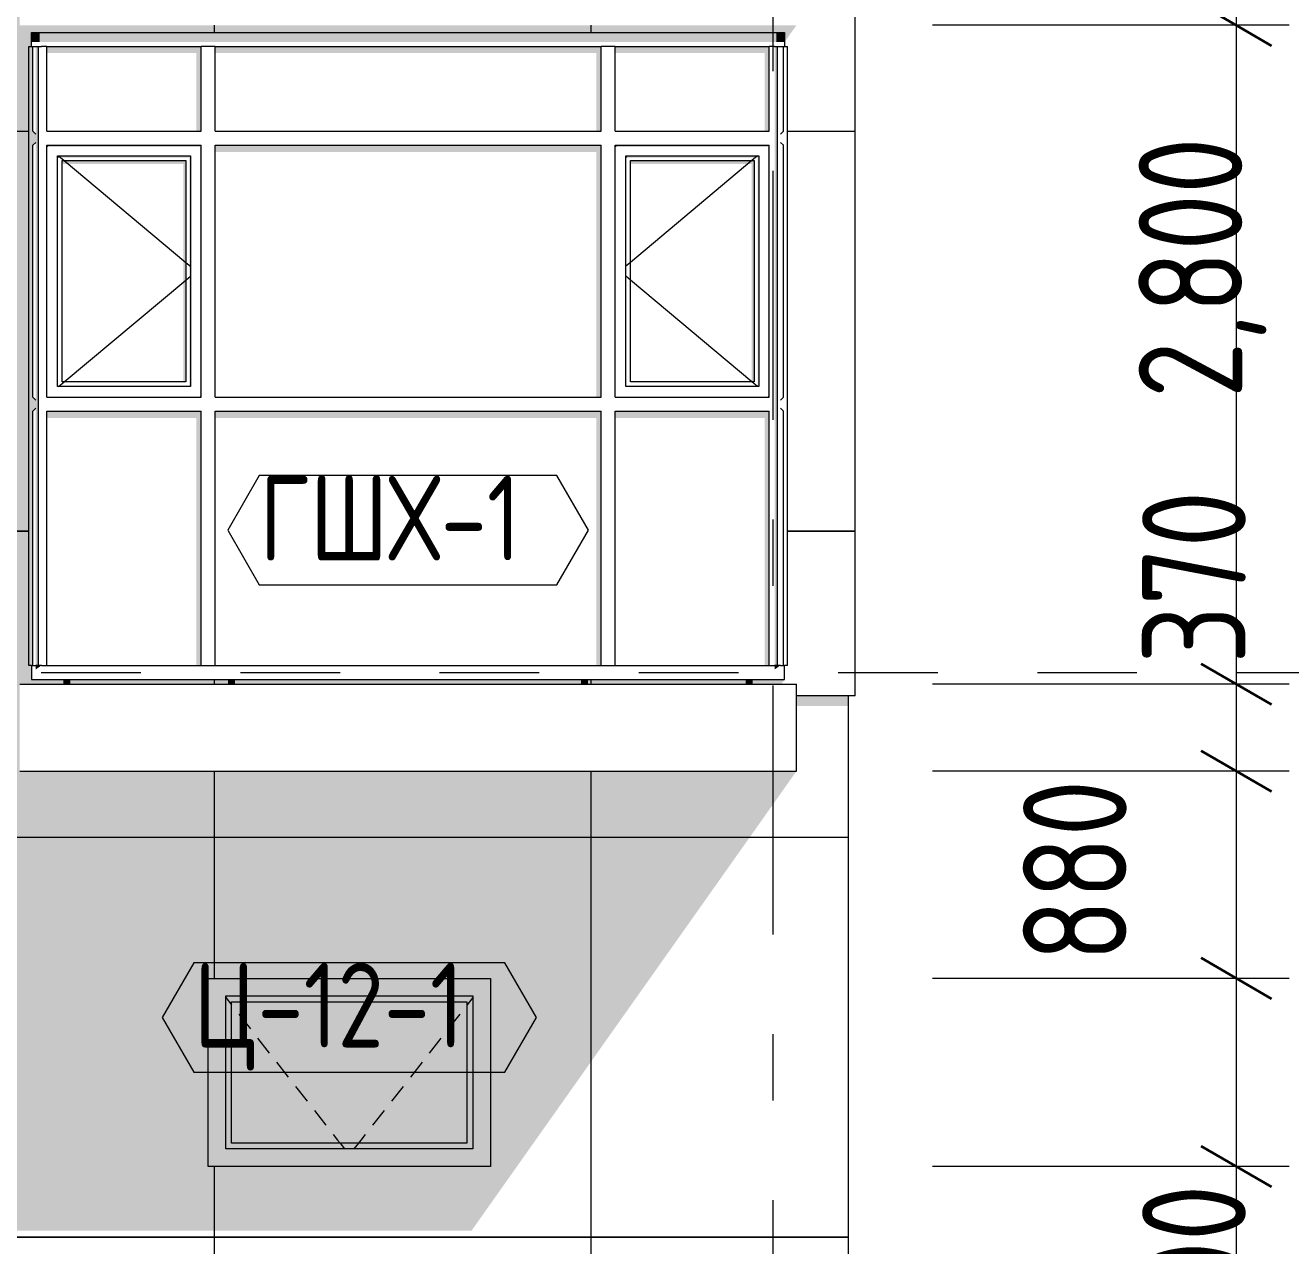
# Model space of a CAD drawing. Header units: millimetres. Extents: x 18162 to 7085488, y 72188 to 247925.
# Drawn here: x 5833332 to 5838709, y 103948 to 109134 of the extents above; entities that cross this region are included whole.
import ezdxf
from ezdxf.enums import TextEntityAlignment as Align

# ---------------------------------------------------------------- set-up
doc = ezdxf.new("R2010")
doc.units = ezdxf.units.MM
doc.header["$MEASUREMENT"] = 0
doc.linetypes.add('Dashed', pattern=[423.333333, 211.666667, -211.666667])
doc.linetypes.add('Double Dashed', pattern=[1093.611073, 529.166651, -211.666656, 141.111112, -211.666656])
for name, color, linetype in [('Archicad Windows', 7, 'Continuous'), ('Finish - Wall', 7, 'Continuous'), ('Interior - Stair & Railing', 7, 'Continuous'), ('Structural - Bearing', 7, 'Continuous'), ('Structural - Grid', 7, 'Continuous')]:
    doc.layers.add(name, color=color, linetype=linetype)
doc.styles.add('GENERATED_STYLE_3', font='', dxfattribs={"width": 0.8})
doc.styles.get('GENERATED_STYLE_3').set_extended_font_data('ISOCPEUR MON')
doc.dimstyles.new('GENERATED_STYLE__17', dxfattribs={"dimtxt": 440.00001, "dimasz": 228, "dimexe": 0.18, "dimexo": 29278.935859, "dimgap": 0, "dimtad": 1, "dimdec": 0, "dimzin": 0, "dimdsep": 46, "dimtxsty": 'GENERATED_STYLE_3', "dimblk": 'ARROWHEAD_2', "dimblk1": 'ARROWHEAD_2', "dimblk2": 'ARROWHEAD_2', "dimcen": 0.09, "dimclrd": 13, "dimclre": 13, "dimclrt": 13, "dimadec": 0, "dimazin": 0, "dimtfac": 1, "dimtdec": 4, "dimtmove": 0, "dimatfit": 3, "dimfxl": 1, "dimtolj": 1, "dimtzin": 0, "dimarcsym": 0})
doc.dimstyles.new('GENERATED_STYLE__18', dxfattribs={"dimtxt": 440.00001, "dimasz": 228, "dimexe": 0.18, "dimexo": 30998.935827, "dimgap": 0, "dimtad": 1, "dimdec": 0, "dimzin": 0, "dimdsep": 46, "dimtxsty": 'GENERATED_STYLE_3', "dimblk": 'ARROWHEAD_2', "dimblk1": 'ARROWHEAD_2', "dimblk2": 'ARROWHEAD_2', "dimcen": 0.09, "dimclrd": 13, "dimclre": 13, "dimclrt": 13, "dimadec": 0, "dimazin": 0, "dimtfac": 1, "dimtdec": 4, "dimtmove": 0, "dimatfit": 3, "dimfxl": 1, "dimtolj": 1, "dimtzin": 0, "dimarcsym": 0})
doc.dimstyles.new('GENERATED_STYLE__19', dxfattribs={"dimtxt": 440.00001, "dimasz": 228, "dimexe": 0.18, "dimexo": 31028.935828, "dimgap": 0, "dimtad": 1, "dimdec": 0, "dimzin": 0, "dimdsep": 46, "dimtxsty": 'GENERATED_STYLE_3', "dimblk": 'ARROWHEAD_2', "dimblk1": 'ARROWHEAD_2', "dimblk2": 'ARROWHEAD_2', "dimcen": 0.09, "dimclrd": 13, "dimclre": 13, "dimclrt": 13, "dimadec": 0, "dimazin": 0, "dimtfac": 1, "dimtdec": 4, "dimtmove": 0, "dimatfit": 3, "dimfxl": 1, "dimtolj": 1, "dimtzin": 0, "dimarcsym": 0})
doc.dimstyles.new('GENERATED_STYLE__26', dxfattribs={"dimtxt": 440.00001, "dimasz": 228, "dimexe": 0.18, "dimexo": 1585.703396, "dimgap": 0, "dimtad": 1, "dimdec": 0, "dimzin": 0, "dimdsep": 46, "dimtxsty": 'GENERATED_STYLE_3', "dimblk": 'ARROWHEAD_2', "dimblk1": 'ARROWHEAD_2', "dimblk2": 'ARROWHEAD_2', "dimcen": 0.09, "dimclrd": 13, "dimclre": 13, "dimclrt": 13, "dimadec": 0, "dimazin": 0, "dimtfac": 1, "dimtdec": 4, "dimtmove": 0, "dimatfit": 3, "dimfxl": 1, "dimtolj": 1, "dimtzin": 0, "dimarcsym": 0})

# ---------------------------------------------------------------- blocks, each defined once
blk = doc.blocks.new('*X2291', base_point=(5785635.3, 106384.1))
at = {"layer": 'Structural - Bearing', "color": 8, "linetype": 'Continuous', "lineweight": 13}
for p, q in [((5836708.8, 105684.1), (5836828.8, 105684.1)), ((5836708.8, 103984.1), (5836828.8, 103984.1)), ((5836828.8, 103984.1), (5836708.8, 103984.1)), ((5836708.8, 102684.1), (5836828.8, 102684.1))]:
    blk.add_line(p, q, dxfattribs=at)
blk = doc.blocks.new('*X2293', base_point=(5785635.3, 106384.1))
at = {"layer": 'Structural - Bearing', "color": 8, "linetype": 'Continuous', "lineweight": 13}
for p, q in [((5834135.3, 105964.1), (5834135.3, 105084.1)), ((5835735.3, 105964.1), (5835735.3, 103984.1)), ((5832535.3, 105684.1), (5833635.3, 105684.1)), ((5833635.3, 105684.1), (5834135.3, 105684.1)), ((5834135.3, 105684.1), (5835235.3, 105684.1)), ((5835235.3, 105684.1), (5835735.3, 105684.1)), ((5835735.3, 105684.1), (5836708.8, 105684.1)), ((5834135.3, 104284.1), (5834135.3, 103984.1)), ((5832535.3, 103984.1), (5833635.3, 103984.1)), ((5833635.3, 103984.1), (5832535.3, 103984.1)), ((5834135.3, 103984.1), (5833635.3, 103984.1)), ((5833635.3, 103984.1), (5834135.3, 103984.1)), ((5834135.3, 103984.1), (5835235.3, 103984.1)), ((5834135.3, 103984.1), (5834135.3, 103384.1)), ((5835235.3, 103984.1), (5834135.3, 103984.1)), ((5835735.3, 103984.1), (5835235.3, 103984.1)), ((5835235.3, 103984.1), (5835735.3, 103984.1)), ((5835735.3, 103984.1), (5836708.8, 103984.1)), ((5835735.3, 103984.1), (5835735.3, 103384.1)), ((5836708.8, 103984.1), (5835735.3, 103984.1))]:
    blk.add_line(p, q, dxfattribs=at)
blk = doc.blocks.new('*X2505', base_point=(5785635.3, 106384.1))
at = {"layer": 'Structural - Bearing', "color": 8, "linetype": 'Continuous', "lineweight": 13}
for p, q in [((5834135.3, 109134.1), (5834135.3, 109104.1)), ((5835735.3, 109134.1), (5835735.3, 109104.1)), ((5832535.3, 108684.1), (5833346.4, 108684.1)), ((5836571.2, 108684.1), (5836835.3, 108684.1)), ((5836835.3, 108684.1), (5836858.8, 108684.1)), ((5832535.3, 106984.1), (5833346.4, 106984.1)), ((5833346.4, 106984.1), (5832535.3, 106984.1)), ((5836571.2, 106984.1), (5836835.3, 106984.1)), ((5836835.3, 106984.1), (5836571.2, 106984.1)), ((5836858.8, 106984.1), (5836835.3, 106984.1)), ((5836835.3, 106984.1), (5836858.8, 106984.1))]:
    blk.add_line(p, q, dxfattribs=at)
blk = doc.blocks.new('*X2509', base_point=(5785635.3, 106384.1))
at = {"layer": 'Structural - Bearing', "color": 8, "linetype": 'Continuous', "lineweight": 13}
blk.add_line((5834135.3, 106354.1), (5834135.3, 106334.1), dxfattribs=at)
blk = doc.blocks.new('*X2511', base_point=(5785635.3, 106384.1))
at = {"layer": 'Structural - Bearing', "color": 8, "linetype": 'Continuous', "lineweight": 13}
blk.add_line((5835735.3, 106354.1), (5835735.3, 106334.1), dxfattribs=at)
blk = doc.blocks.new('*D2589', base_point=(5785635.3, 106384.1))
at = {"color": 13, "linetype": 'Continuous', "lineweight": 13}
for p, q in [((5838478.4, 104284.1), (5838478.4, 105084.1)), ((5838703.4, 104284.1), (5837187.8, 104284.1)), ((5838478.4, 102734.1), (5838478.4, 104284.1)), ((5838703.4, 102734.1), (5837187.8, 102734.1)), ((5838478.4, 102587.4), (5838478.4, 102734.1))]:
    blk.add_line(p, q, dxfattribs=at)
at = {"color": 12, "linetype": 'Continuous', "lineweight": 35}
for p, q in [((5838328.4, 104370.7), (5838628.4, 104197.5)), ((5838328.4, 102820.7), (5838628.4, 102647.5))]:
    blk.add_line(p, q, dxfattribs=at)
at = {"color": 13, "lineweight": 13, "char_height": 440, "attachment_point": 7, "rotation": 90, "style": 'GENERATED_STYLE_3'}
for s, insert in [('\\A1;{\\pql;\\fISOCPEUR MON|b0|i0|c0|p0;\\W0.800000;800}', (5838518.1, 103459.7)), ('\\A1;{\\pql;\\fISOCPEUR MON|b0|i0|c0|p0;\\W0.800000;Хувьсах}', (5838649.8, 100855.8))]:
    blk.add_mtext(s, dxfattribs=dict(at, insert=insert))
blk = doc.blocks.new('ARROWHEAD_2')
at = {"color": 0, "linetype": 'Continuous', "lineweight": 0}
for p, q in [((-0.378, -0.655), (0.378, 0.655)), ((0, 0), (-1, 0))]:
    blk.add_line(p, q, dxfattribs=at)
blk = doc.blocks.new('*D2590', base_point=(5785635.3, 106384.1))
at = {"color": 12, "linetype": 'Continuous', "lineweight": 35}
for p, q in [((5838328.4, 105170.7), (5838628.4, 104997.5)), ((5838328.4, 104370.7), (5838628.4, 104197.5))]:
    blk.add_line(p, q, dxfattribs=at)
at = {"color": 13, "linetype": 'Continuous', "lineweight": 13}
blk.add_line((5838478.4, 104284.1), (5838478.4, 105084.1), dxfattribs=at)
blk = doc.blocks.new('*D2591', base_point=(5785635.3, 106384.1))
at = {"color": 13, "linetype": 'Continuous', "lineweight": 13}
for p, q in [((5838478.4, 105964.1), (5838478.4, 106334.1)), ((5838703.4, 105964.1), (5837187.8, 105964.1)), ((5838478.4, 105084.1), (5838478.4, 105964.1)), ((5838703.4, 105084.1), (5837187.8, 105084.1)), ((5838478.4, 104284.1), (5838478.4, 105084.1))]:
    blk.add_line(p, q, dxfattribs=at)
at = {"color": 12, "linetype": 'Continuous', "lineweight": 35}
for p, q in [((5838328.4, 106050.7), (5838628.4, 105877.5)), ((5838328.4, 105170.7), (5838628.4, 104997.5))]:
    blk.add_line(p, q, dxfattribs=at)
at = {"color": 13, "lineweight": 13, "insert": (5838012.1, 105155.2), "char_height": 440, "attachment_point": 7, "rotation": 90, "style": 'GENERATED_STYLE_3'}
blk.add_mtext('\\A1;{\\pql;\\fISOCPEUR MON|b0|i0|c0|p0;\\W0.800000;880}', dxfattribs=at)
blk = doc.blocks.new('*D2592', base_point=(5785635.3, 106384.1))
at = {"color": 12, "linetype": 'Continuous', "lineweight": 35}
for p, q in [((5838328.4, 106420.7), (5838628.4, 106247.5)), ((5838328.4, 106050.7), (5838628.4, 105877.5))]:
    blk.add_line(p, q, dxfattribs=at)
at = {"color": 13, "linetype": 'Continuous', "lineweight": 13}
for p, q in [((5838703.4, 106334.1), (5837187.8, 106334.1)), ((5838478.4, 105964.1), (5838478.4, 106334.1))]:
    blk.add_line(p, q, dxfattribs=at)
blk = doc.blocks.new('*D2593', base_point=(5785635.3, 106384.1))
at = {"color": 12, "linetype": 'Continuous', "lineweight": 35}
for p, q in [((5838328.4, 109220.7), (5838628.4, 109047.5)), ((5838328.4, 106420.7), (5838628.4, 106247.5))]:
    blk.add_line(p, q, dxfattribs=at)
at = {"color": 13, "linetype": 'Continuous', "lineweight": 13}
for p, q in [((5838703.4, 109134.1), (5837187.8, 109134.1)), ((5838478.4, 106334.1), (5838478.4, 109134.1))]:
    blk.add_line(p, q, dxfattribs=at)
at = {"color": 13, "lineweight": 13, "char_height": 440, "attachment_point": 7, "rotation": 90, "style": 'GENERATED_STYLE_3'}
for s, insert in [('\\A1;{\\pql;\\fISOCPEUR MON|b0|i0|c0|p0;\\W0.800000;2,800}', (5838605.9, 107549.6)), ('\\A1;{\\pql;\\fISOCPEUR MON|b0|i0|c0|p0;\\W0.800000;370}', (5838518.1, 106420.8))]:
    blk.add_mtext(s, dxfattribs=dict(at, insert=insert))
blk = doc.blocks.new('*D2594', base_point=(5785635.3, 106384.1))
at = {"color": 12, "linetype": 'Continuous', "lineweight": 35}
for p, q in [((5838328.4, 109420.7), (5838628.4, 109247.5)), ((5838328.4, 109220.7), (5838628.4, 109047.5))]:
    blk.add_line(p, q, dxfattribs=at)
at = {"color": 13, "linetype": 'Continuous', "lineweight": 13}
blk.add_line((5838478.4, 109134.1), (5838478.4, 109334.1), dxfattribs=at)
blk = doc.blocks.new('*D2627', base_point=(5785635.3, 106384.1))
at = {"color": 12, "linetype": 'Continuous', "lineweight": 35}
for p, q in [((5839537.7, 112220.7), (5839837.7, 112047.5)), ((5839537.7, 102820.7), (5839837.7, 102647.5))]:
    blk.add_line(p, q, dxfattribs=at)
at = {"color": 13, "linetype": 'Continuous', "lineweight": 13}
for p, q in [((5839912.7, 112134.1), (5838644.5, 112134.1)), ((5839687.7, 102734.1), (5839687.7, 112134.1)), ((5839912.7, 102734.1), (5838644.5, 102734.1)), ((5839687.7, 102587.4), (5839687.7, 102734.1))]:
    blk.add_line(p, q, dxfattribs=at)
at = {"color": 13, "lineweight": 13, "char_height": 440, "attachment_point": 7, "rotation": 90, "style": 'GENERATED_STYLE_3'}
for s, insert in [('\\A1;{\\pql;\\fISOCPEUR MON|b0|i0|c0|p0;\\W0.800000;200}', (5839727.4, 111309.7)), ('\\A1;{\\pql;\\fISOCPEUR MON|b0|i0|c0|p0;\\W0.800000;9,400}', (5839815.2, 106494.4))]:
    blk.add_mtext(s, dxfattribs=dict(at, insert=insert))
blk = doc.blocks.new('Label_122_3', base_point=(5834708.8, 104684.1))
at = {"color": 13, "linetype": 'Continuous', "lineweight": 13, "flags": 128}
blk.add_lwpolyline([(5833913.7, 104918.3), (5834047.8, 104686.1), (5835369.9, 104686.1), (5835504, 104918.3), (5835369.9, 105150.6), (5834047.8, 105150.6)], close=True, dxfattribs=at)
at = {"color": 13, "lineweight": 13, "insert": (5834047.8, 105149.9), "char_height": 360, "attachment_point": 1, "style": 'GENERATED_STYLE_3'}
blk.add_mtext('\\A1;{\\pql;\\pt0,253000;\\fISOCPEUR MON|b0|i0|c0|p0;\\W0.800000;Ц-12-1\\fISOCPEUR MON|b0|i0|c0|p0;\\W0.800000;\\A1{\\H.66x;\\S^  ;}\\fISOCPEUR MON|b0|i0|c0|p0;\\W0.800000;\\fISOCPEUR MON|b0|i0|c0|p0;\\W0.800000;\\A1{\\H.66x;\\S^  ;}\\fISOCPEUR MON|b0|i0|c0|p0;\\W0.800000; \\fISOCPEUR MON|b0|i0|c0|p0;\\W0.800000;\\fISOCPEUR MON|b0|i0|c0|p0;\\W0.800000;\\fISOCPEUR MON|b0|i0|c0|p0;\\W0.800000;\\fISOCPEUR MON|b0|i0|c0|p0;\\W0.800000;\\fISOCPEUR MON|b0|i0|c0|p0;\\W0.800000;\\fISOCPEUR MON|b0|i0|c0|p0;\\W0.800000;\\fISOCPEUR MON|b0|i0|c0|p0;\\W0.800000;\\fISOCPEUR MON|b0|i0|c0|p0;\\W0.800000;\\fISOCPEUR MON|b0|i0|c0|p0;\\W0.800000;\\fISOCPEUR MON|b0|i0|c0|p0;\\W0.800000;\\fISOCPEUR MON|b0|i0|c0|p0;\\W0.800000;\\fISOCPEUR MON|b0|i0|c0|p0;\\W0.800000;\\fISOCPEUR MON|b0|i0|c0|p0;\\W0.800000;\\fISOCPEUR MON|b0|i0|c0|p0;\\W0.800000;\\fISOCPEUR MON|b0|i0|c0|p0;\\W0.800000;\\fISOCPEUR MON|b0|i0|c0|p0;\\W0.800000;\\fISOCPEUR MON|b0|i0|c0|p0;\\W0.800000;\\fISOCPEUR MON|b0|i0|c0|p0;\\W0.800000;\\fISOCPEUR MON|b0|i0|c0|p0;\\W0.800000;\\fISOCPEUR MON|b0|i0|c0|p0;\\W0.800000;\\fISOCPEUR MON|b0|i0|c0|p0;\\W0.800000;\\fISOCPEUR MON|b0|i0|c0|p0;\\W0.800000;\\fISOCPEUR MON|b0|i0|c0|p0;\\W0.800000;\\fISOCPEUR MON|b0|i0|c0|p0;\\W0.800000;\\fISOCPEUR MON|b0|i0|c0|p0;\\W0.800000;\\fISOCPEUR MON|b0|i0|c0|p0;\\W0.800000;\\fISOCPEUR MON|b0|i0|c0|p0;\\W0.800000;\\fISOCPEUR MON|b0|i0|c0|p0;\\W0.800000;\\fISOCPEUR MON|b0|i0|c0|p0;\\W0.800000;\\fISOCPEUR MON|b0|i0|c0|p0;\\W0.800000;\\fISOCPEUR MON|b0|i0|c0|p0;\\W0.800000;\\fISOCPEUR MON|b0|i0|c0|p0;\\W0.800000;\\fISOCPEUR MON|b0|i0|c0|p0;\\W0.800000;\\fISOCPEUR MON|b0|i0|c0|p0;\\W0.800000;\\fISOCPEUR MON|b0|i0|c0|p0;\\W0.800000;\\fISOCPEUR MON|b0|i0|c0|p0;\\W0.800000;\\fISOCPEUR MON|b0|i0|c0|p0;\\W0.800000;\\fISOCPEUR MON|b0|i0|c0|p0;\\W0.800000;\\fISOCPEUR MON|b0|i0|c0|p0;\\W0.800000;\\fISOCPEUR MON|b0|i0|c0|p0;\\W0.800000;\\fISOCPEUR MON|b0|i0|c0|p0;\\W0.800000;\\fISOCPEUR MON|b0|i0|c0|p0;\\W0.800000;\\fISOCPEUR MON|b0|i0|c0|p0;\\W0.800000;}', dxfattribs=at)
blk = doc.blocks.new('Label_208_3', base_point=(5834958.8, 106754.1))
at = {"color": 13, "linetype": 'Continuous', "lineweight": 13, "flags": 128}
blk.add_lwpolyline([(5834192.4, 106988.3), (5834326.5, 106756.1), (5835591.1, 106756.1), (5835725.2, 106988.3), (5835591.1, 107220.6), (5834326.5, 107220.6)], close=True, dxfattribs=at)
at = {"color": 13, "lineweight": 13, "insert": (5834326.5, 107219.9), "char_height": 360, "attachment_point": 1, "style": 'GENERATED_STYLE_3'}
blk.add_mtext('\\A1;{\\pql;\\pt0,253000;\\fISOCPEUR MON|b0|i0|c0|p0;\\W0.800000;ГШХ-1\\fISOCPEUR MON|b0|i0|c0|p0;\\W0.800000;\\A1{\\H.66x;\\S^  ;}\\fISOCPEUR MON|b0|i0|c0|p0;\\W0.800000;\\fISOCPEUR MON|b0|i0|c0|p0;\\W0.800000;\\A1{\\H.66x;\\S^  ;}\\fISOCPEUR MON|b0|i0|c0|p0;\\W0.800000; \\fISOCPEUR MON|b0|i0|c0|p0;\\W0.800000;\\fISOCPEUR MON|b0|i0|c0|p0;\\W0.800000;\\fISOCPEUR MON|b0|i0|c0|p0;\\W0.800000;\\fISOCPEUR MON|b0|i0|c0|p0;\\W0.800000;\\fISOCPEUR MON|b0|i0|c0|p0;\\W0.800000;\\fISOCPEUR MON|b0|i0|c0|p0;\\W0.800000;\\fISOCPEUR MON|b0|i0|c0|p0;\\W0.800000;\\fISOCPEUR MON|b0|i0|c0|p0;\\W0.800000;\\fISOCPEUR MON|b0|i0|c0|p0;\\W0.800000;\\fISOCPEUR MON|b0|i0|c0|p0;\\W0.800000;\\fISOCPEUR MON|b0|i0|c0|p0;\\W0.800000;\\fISOCPEUR MON|b0|i0|c0|p0;\\W0.800000;\\fISOCPEUR MON|b0|i0|c0|p0;\\W0.800000;\\fISOCPEUR MON|b0|i0|c0|p0;\\W0.800000;\\fISOCPEUR MON|b0|i0|c0|p0;\\W0.800000;\\fISOCPEUR MON|b0|i0|c0|p0;\\W0.800000;\\fISOCPEUR MON|b0|i0|c0|p0;\\W0.800000;\\fISOCPEUR MON|b0|i0|c0|p0;\\W0.800000;\\fISOCPEUR MON|b0|i0|c0|p0;\\W0.800000;\\fISOCPEUR MON|b0|i0|c0|p0;\\W0.800000;\\fISOCPEUR MON|b0|i0|c0|p0;\\W0.800000;\\fISOCPEUR MON|b0|i0|c0|p0;\\W0.800000;\\fISOCPEUR MON|b0|i0|c0|p0;\\W0.800000;\\fISOCPEUR MON|b0|i0|c0|p0;\\W0.800000;\\fISOCPEUR MON|b0|i0|c0|p0;\\W0.800000;\\fISOCPEUR MON|b0|i0|c0|p0;\\W0.800000;\\fISOCPEUR MON|b0|i0|c0|p0;\\W0.800000;\\fISOCPEUR MON|b0|i0|c0|p0;\\W0.800000;\\fISOCPEUR MON|b0|i0|c0|p0;\\W0.800000;\\fISOCPEUR MON|b0|i0|c0|p0;\\W0.800000;\\fISOCPEUR MON|b0|i0|c0|p0;\\W0.800000;\\fISOCPEUR MON|b0|i0|c0|p0;\\W0.800000;\\fISOCPEUR MON|b0|i0|c0|p0;\\W0.800000;\\fISOCPEUR MON|b0|i0|c0|p0;\\W0.800000;\\fISOCPEUR MON|b0|i0|c0|p0;\\W0.800000;\\fISOCPEUR MON|b0|i0|c0|p0;\\W0.800000;\\fISOCPEUR MON|b0|i0|c0|p0;\\W0.800000;\\fISOCPEUR MON|b0|i0|c0|p0;\\W0.800000;\\fISOCPEUR MON|b0|i0|c0|p0;\\W0.800000;\\fISOCPEUR MON|b0|i0|c0|p0;\\W0.800000;\\fISOCPEUR MON|b0|i0|c0|p0;\\W0.800000;\\fISOCPEUR MON|b0|i0|c0|p0;\\W0.800000;\\fISOCPEUR MON|b0|i0|c0|p0;\\W0.800000;}', dxfattribs=at)
blk = doc.blocks.new('Standard grid marker[379]_3', base_point=(5836508.8, 166384.1))
at = {"layer": 'Structural - Grid', "color": 13, "linetype": 'Double Dashed', "lineweight": 13, "ltscale": 2}
blk.add_line((5836508.8, 165384.1), (5836508.8, 100884.1), dxfattribs=at)
at = {"layer": 'Structural - Grid', "color": 13, "lineweight": 13, "style": 'GENERATED_STYLE_3'}
blk.add_attdef('AC_MarkerText_1', text='', height=500, rotation=360, dxfattribs=at).set_placement((5836508.8, 99534.1), align=Align.TOP_CENTER)

msp = doc.modelspace()

# ---------------------------------------------------------------- hatches: boundary and pattern name
at = {"layer": 'Archicad Windows', "linetype": 'Continuous', "lineweight": 0}
for points in [[(5834108.8, 105009.1), (5834183.8, 105009.1), (5835233.8, 105009.1), (5835308.8, 105009.1), (5835308.8, 105084.1), (5834108.8, 105084.1)], [(5834108.8, 105009.1), (5834108.8, 104359.1), (5834183.8, 104359.1), (5834183.8, 105009.1)], [(5834183.8, 105009.1), (5834183.8, 104984.1), (5834208.8, 104984.1), (5835208.8, 104984.1), (5835233.8, 104984.1), (5835233.8, 105009.1)], [(5834208.8, 104984.1), (5834183.8, 104984.1), (5834183.8, 104384.1), (5834208.8, 104384.1)], [(5834208.8, 104384.1), (5835208.8, 104384.1), (5835208.8, 104984.1), (5834208.8, 104984.1)], [(5835208.8, 104384.1), (5835233.8, 104384.1), (5835233.8, 104984.1), (5835208.8, 104984.1)], [(5835233.8, 104359.1), (5835308.8, 104359.1), (5835308.8, 105009.1), (5835233.8, 105009.1)], [(5834183.8, 104359.1), (5835233.8, 104359.1), (5835233.8, 104384.1), (5835208.8, 104384.1), (5834208.8, 104384.1), (5834183.8, 104384.1)], [(5834108.8, 104359.1), (5834108.8, 104284.1), (5835308.8, 104284.1), (5835308.8, 104359.1), (5835233.8, 104359.1), (5834183.8, 104359.1)]]:
    msp.add_hatch(color=49, dxfattribs=at).paths.add_polyline_path(points)
at = {"layer": 'Finish - Wall', "linetype": 'Continuous', "lineweight": 0}
for points in [[(5833358.8, 109104.1), (5833358.8, 109063.4), (5833393.8, 109063.4), (5833393.8, 109104.1)], [(5833393.8, 109104.1), (5833393.8, 109063.4), (5834108.8, 109063.4), (5834108.8, 109104.1)], [(5834108.8, 109104.1), (5834108.8, 109063.4), (5835808.8, 109063.4), (5835808.8, 109104.1)], [(5835808.8, 109104.1), (5835808.8, 109063.4), (5836523.8, 109063.4), (5836523.8, 109104.1)], [(5836558.8, 109104.1), (5836523.8, 109104.1), (5836523.8, 109063.4), (5836558.8, 109063.4)], [(5833346.4, 109044.1), (5833346.4, 108654.1), (5833388.8, 108654.1), (5833388.8, 109044.1), (5833376.4, 109044.1), (5833376.4, 108671.5), (5833363.8, 108684.1), (5833363.8, 109044.1)], [(5833423.8, 109044.1), (5833423.8, 109015.8), (5834058.8, 109015.8), (5834058.8, 108684.1), (5834078.8, 108684.1), (5834078.8, 109044.1)], [(5834138.8, 109015.8), (5835758.8, 109015.8), (5835758.8, 108684.1), (5835778.8, 108684.1), (5835778.8, 109044.1), (5834138.8, 109044.1)], [(5836493.8, 109044.1), (5835838.8, 109044.1), (5835838.8, 109015.8), (5836473.8, 109015.8), (5836473.8, 108684.1), (5836493.8, 108684.1)], [(5836516.4, 108654.1), (5836528.8, 108654.1), (5836528.8, 109044.1), (5836516.4, 109044.1)], [(5836553.8, 109044.1), (5836553.8, 109037), (5836558.8, 109044.1)], [(5836553.8, 108684.1), (5836541.2, 108671.5), (5836547.5, 108675.2)], [(5834078.8, 108624.1), (5833423.8, 108624.1), (5833430.9, 108617), (5834071.8, 108617)], [(5833430.9, 108617), (5833423.8, 108624.1), (5833423.8, 108617)], [(5834071.8, 108617), (5834073.8, 108617), (5834073.8, 107559.1), (5834078.8, 107554.1), (5834078.8, 108624.1)], [(5835778.8, 108624.1), (5834138.8, 108624.1), (5834138.8, 108595.8), (5835758.8, 108595.8), (5835758.8, 107554.1), (5835778.8, 107554.1)], [(5836493.8, 108624.1), (5835838.8, 108624.1), (5835845.9, 108617), (5836486.8, 108617)], [(5835845.9, 108617), (5835838.8, 108624.1), (5835838.8, 108617)], [(5836486.8, 108617), (5836488.8, 108617), (5836488.8, 107559.1), (5836493.8, 107554.1), (5836493.8, 108624.1)], [(5836516.4, 107524.1), (5836528.8, 107524.1), (5836528.8, 108654.1), (5836516.4, 108654.1)], [(5833475.9, 108572), (5833468.8, 108579.1), (5833468.8, 108572)], [(5833468.8, 108579.1), (5833475.9, 108572), (5834026.8, 108572), (5834033.8, 108579.1)], [(5834026.8, 108572), (5834028.8, 108572), (5834028.8, 107604.1), (5834033.8, 107599.1), (5834033.8, 108579.1)], [(5835883.8, 108572), (5835890.9, 108572), (5835883.8, 108579.1)], [(5835883.8, 108579.1), (5835890.9, 108572), (5836441.8, 108572), (5836448.8, 108579.1)], [(5836441.8, 108572), (5836443.8, 108572), (5836443.8, 107604.1), (5836448.8, 107599.1), (5836448.8, 108579.1)], [(5833488.8, 108544.9), (5834003.8, 108544.9), (5834003.8, 107619.1), (5834013.8, 107619.1), (5834013.8, 108559.1), (5833488.8, 108559.1)], [(5835903.8, 108544.9), (5836418.8, 108544.9), (5836418.8, 107619.1), (5836428.8, 107619.1), (5836428.8, 108559.1), (5835903.8, 108559.1)], [(5834028.8, 107599.1), (5834033.8, 107599.1), (5834028.8, 107604.1)], [(5836443.8, 107599.1), (5836448.8, 107599.1), (5836443.8, 107604.1)], [(5834073.8, 107554.1), (5834078.8, 107554.1), (5834073.8, 107559.1)], [(5836488.8, 107554.1), (5836493.8, 107554.1), (5836488.8, 107559.1)], [(5836553.8, 107554.1), (5836541.2, 107541.5), (5836547.5, 107545.2)], [(5833346.4, 107524.1), (5833346.4, 106414.1), (5833363.8, 106414.1), (5833363.8, 107494.1), (5833376.4, 107506.6), (5833376.4, 106414.1), (5833388.8, 106414.1), (5833388.8, 107524.1)], [(5833423.8, 107494.1), (5833423.8, 107465.8), (5834058.8, 107465.8), (5834058.8, 106414.1), (5834078.8, 106414.1), (5834078.8, 107494.1)], [(5834138.8, 107494.1), (5834138.8, 107465.8), (5835758.8, 107465.8), (5835758.8, 106414.1), (5835778.8, 106414.1), (5835778.8, 107494.1)], [(5835838.8, 107494.1), (5835838.8, 107465.8), (5836473.8, 107465.8), (5836473.8, 106414.1), (5836493.8, 106414.1), (5836493.8, 107494.1)], [(5836516.4, 106414.1), (5836528.8, 106414.1), (5836528.8, 107524.1), (5836516.4, 107524.1)], [(5833376.4, 106396.5), (5833393.8, 106408.8), (5833393.8, 106414.1), (5833376.4, 106414.1)], [(5833393.8, 106414.1), (5833393.8, 106408.8), (5833401.2, 106414.1)], [(5836516.4, 106414.1), (5836516.4, 106396.5), (5836523.8, 106401.7), (5836523.8, 106414.1)], [(5836523.8, 106414.1), (5836523.8, 106401.7), (5836541.2, 106414.1)]]:
    msp.add_hatch(color=49, dxfattribs=at).paths.add_polyline_path(points)
h = msp.add_hatch(color=49, dxfattribs=at)
h.paths.add_polyline_path([(5833346.4, 107524.1), (5833388.8, 107524.1), (5833388.8, 108654.1), (5833346.4, 108654.1)])
h.paths.add_polyline_path([(5833376.4, 107541.5), (5833363.8, 107554.1), (5833363.8, 108624.1), (5833376.4, 108636.6)], flags=0)
at = {"layer": 'Interior - Stair & Railing', "linetype": 'Continuous', "lineweight": 0}
for points in [[(5833497, 106354.1), (5833496.8, 106354.1), (5833496.8, 106334.1), (5833497, 106334.1)], [(5833497.5, 106354.1), (5833497, 106354.1), (5833497, 106334.1), (5833497.5, 106334.1)], [(5833498.4, 106354.1), (5833497.5, 106354.1), (5833497.5, 106334.1), (5833498.4, 106334.1)], [(5833499.6, 106354.1), (5833498.4, 106354.1), (5833498.4, 106334.1), (5833499.6, 106334.1)], [(5833501.1, 106354.1), (5833499.6, 106354.1), (5833499.6, 106334.1), (5833501.1, 106334.1)], [(5833502.8, 106354.1), (5833501.1, 106354.1), (5833501.1, 106334.1), (5833502.8, 106334.1)], [(5833504.7, 106354.1), (5833502.8, 106354.1), (5833502.8, 106334.1), (5833504.7, 106334.1)], [(5833506.7, 106354.1), (5833504.7, 106354.1), (5833504.7, 106334.1), (5833506.7, 106334.1)], [(5833508.8, 106354.1), (5833506.7, 106354.1), (5833506.7, 106334.1), (5833508.8, 106334.1)], [(5833510.9, 106354.1), (5833508.8, 106354.1), (5833508.8, 106334.1), (5833510.9, 106334.1)], [(5833512.9, 106354.1), (5833510.9, 106354.1), (5833510.9, 106334.1), (5833512.9, 106334.1)], [(5833514.8, 106354.1), (5833512.9, 106354.1), (5833512.9, 106334.1), (5833514.8, 106334.1)], [(5833516.5, 106354.1), (5833514.8, 106354.1), (5833514.8, 106334.1), (5833516.5, 106334.1)], [(5833518, 106354.1), (5833516.5, 106354.1), (5833516.5, 106334.1), (5833518, 106334.1)], [(5833519.2, 106354.1), (5833518, 106354.1), (5833518, 106334.1), (5833519.2, 106334.1)], [(5833520.1, 106354.1), (5833519.2, 106354.1), (5833519.2, 106334.1), (5833520.1, 106334.1)], [(5833520.6, 106354.1), (5833520.1, 106354.1), (5833520.1, 106334.1), (5833520.6, 106334.1)], [(5833520.8, 106354.1), (5833520.6, 106354.1), (5833520.6, 106334.1), (5833520.8, 106334.1)], [(5834197, 106354.1), (5834196.8, 106354.1), (5834196.8, 106334.1), (5834197, 106334.1)], [(5834197.5, 106354.1), (5834197, 106354.1), (5834197, 106334.1), (5834197.5, 106334.1)], [(5834198.4, 106354.1), (5834197.5, 106354.1), (5834197.5, 106334.1), (5834198.4, 106334.1)], [(5834199.6, 106354.1), (5834198.4, 106354.1), (5834198.4, 106334.1), (5834199.6, 106334.1)], [(5834201.1, 106354.1), (5834199.6, 106354.1), (5834199.6, 106334.1), (5834201.1, 106334.1)], [(5834202.8, 106354.1), (5834201.1, 106354.1), (5834201.1, 106334.1), (5834202.8, 106334.1)], [(5834204.7, 106354.1), (5834202.8, 106354.1), (5834202.8, 106334.1), (5834204.7, 106334.1)], [(5834206.7, 106354.1), (5834204.7, 106354.1), (5834204.7, 106334.1), (5834206.7, 106334.1)], [(5834208.8, 106354.1), (5834206.7, 106354.1), (5834206.7, 106334.1), (5834208.8, 106334.1)], [(5834210.9, 106354.1), (5834208.8, 106354.1), (5834208.8, 106334.1), (5834210.9, 106334.1)], [(5834212.9, 106354.1), (5834210.9, 106354.1), (5834210.9, 106334.1), (5834212.9, 106334.1)], [(5834214.8, 106354.1), (5834212.9, 106354.1), (5834212.9, 106334.1), (5834214.8, 106334.1)], [(5834216.5, 106354.1), (5834214.8, 106354.1), (5834214.8, 106334.1), (5834216.5, 106334.1)], [(5834218, 106354.1), (5834216.5, 106354.1), (5834216.5, 106334.1), (5834218, 106334.1)], [(5834219.2, 106354.1), (5834218, 106354.1), (5834218, 106334.1), (5834219.2, 106334.1)], [(5834220.1, 106354.1), (5834219.2, 106354.1), (5834219.2, 106334.1), (5834220.1, 106334.1)], [(5834220.6, 106354.1), (5834220.1, 106354.1), (5834220.1, 106334.1), (5834220.6, 106334.1)], [(5834220.8, 106354.1), (5834220.6, 106354.1), (5834220.6, 106334.1), (5834220.8, 106334.1)], [(5835697, 106354.1), (5835696.8, 106354.1), (5835696.8, 106334.1), (5835697, 106334.1)], [(5835697.5, 106354.1), (5835697, 106354.1), (5835697, 106334.1), (5835697.5, 106334.1)], [(5835698.4, 106354.1), (5835697.5, 106354.1), (5835697.5, 106334.1), (5835698.4, 106334.1)], [(5835699.6, 106354.1), (5835698.4, 106354.1), (5835698.4, 106334.1), (5835699.6, 106334.1)], [(5835701.1, 106354.1), (5835699.6, 106354.1), (5835699.6, 106334.1), (5835701.1, 106334.1)], [(5835702.8, 106354.1), (5835701.1, 106354.1), (5835701.1, 106334.1), (5835702.8, 106334.1)], [(5835704.7, 106354.1), (5835702.8, 106354.1), (5835702.8, 106334.1), (5835704.7, 106334.1)], [(5835706.7, 106354.1), (5835704.7, 106354.1), (5835704.7, 106334.1), (5835706.7, 106334.1)], [(5835708.8, 106354.1), (5835706.7, 106354.1), (5835706.7, 106334.1), (5835708.8, 106334.1)], [(5835710.9, 106354.1), (5835708.8, 106354.1), (5835708.8, 106334.1), (5835710.9, 106334.1)], [(5835712.9, 106354.1), (5835710.9, 106354.1), (5835710.9, 106334.1), (5835712.9, 106334.1)], [(5835714.8, 106354.1), (5835712.9, 106354.1), (5835712.9, 106334.1), (5835714.8, 106334.1)], [(5835716.5, 106354.1), (5835714.8, 106354.1), (5835714.8, 106334.1), (5835716.5, 106334.1)], [(5835718, 106354.1), (5835716.5, 106354.1), (5835716.5, 106334.1), (5835718, 106334.1)], [(5835719.2, 106354.1), (5835718, 106354.1), (5835718, 106334.1), (5835719.2, 106334.1)], [(5835720.1, 106354.1), (5835719.2, 106354.1), (5835719.2, 106334.1), (5835720.1, 106334.1)], [(5835720.1, 106334.1), (5835720.6, 106334.1), (5835720.6, 106354.1), (5835720.1, 106354.1)], [(5835720.8, 106354.1), (5835720.6, 106354.1), (5835720.6, 106334.1), (5835720.8, 106334.1)], [(5836397, 106354.1), (5836396.8, 106354.1), (5836396.8, 106334.1), (5836397, 106334.1)], [(5836397.5, 106354.1), (5836397, 106354.1), (5836397, 106334.1), (5836397.5, 106334.1)], [(5836398.4, 106354.1), (5836397.5, 106354.1), (5836397.5, 106334.1), (5836398.4, 106334.1)], [(5836399.6, 106354.1), (5836398.4, 106354.1), (5836398.4, 106334.1), (5836399.6, 106334.1)], [(5836401.1, 106354.1), (5836399.6, 106354.1), (5836399.6, 106334.1), (5836401.1, 106334.1)], [(5836401.1, 106334.1), (5836402.8, 106334.1), (5836402.8, 106354.1), (5836401.1, 106354.1)], [(5836404.7, 106354.1), (5836402.8, 106354.1), (5836402.8, 106334.1), (5836404.7, 106334.1)], [(5836406.7, 106354.1), (5836404.7, 106354.1), (5836404.7, 106334.1), (5836406.7, 106334.1)], [(5836408.8, 106354.1), (5836406.7, 106354.1), (5836406.7, 106334.1), (5836408.8, 106334.1)], [(5836410.9, 106354.1), (5836408.8, 106354.1), (5836408.8, 106334.1), (5836410.9, 106334.1)], [(5836412.9, 106354.1), (5836410.9, 106354.1), (5836410.9, 106334.1), (5836412.9, 106334.1)], [(5836414.8, 106354.1), (5836412.9, 106354.1), (5836412.9, 106334.1), (5836414.8, 106334.1)], [(5836416.5, 106354.1), (5836414.8, 106354.1), (5836414.8, 106334.1), (5836416.5, 106334.1)], [(5836418, 106354.1), (5836416.5, 106354.1), (5836416.5, 106334.1), (5836418, 106334.1)], [(5836419.2, 106354.1), (5836418, 106354.1), (5836418, 106334.1), (5836419.2, 106334.1)], [(5836420.1, 106354.1), (5836419.2, 106354.1), (5836419.2, 106334.1), (5836420.1, 106334.1)], [(5836420.6, 106354.1), (5836420.1, 106354.1), (5836420.1, 106334.1), (5836420.6, 106334.1)], [(5836420.8, 106354.1), (5836420.6, 106354.1), (5836420.6, 106334.1), (5836420.8, 106334.1)]]:
    msp.add_hatch(color=49, dxfattribs=at).paths.add_polyline_path(points)
at = {"layer": 'Structural - Bearing', "linetype": 'Continuous', "lineweight": 0}
for points in [[(5833308.8, 109284.1), (5832063.8, 109284.1), (5832063.8, 108715.6), (5832076.4, 108703), (5832076.4, 108684.1), (5832408.8, 108684.1), (5832408.8, 106984.1), (5832063.8, 106984.1), (5832063.8, 106845.6), (5832076.4, 106833), (5832076.4, 106803.4), (5832063.8, 106785.6), (5832063.8, 106284.1), (5833308.8, 106284.1), (5833308.8, 106334.1), (5833496.8, 106334.1), (5833496.8, 106354.1), (5833358.8, 106354.1), (5833358.8, 106414.1), (5833346.4, 106414.1), (5833346.4, 109044.1), (5833358.8, 109044.1), (5833358.8, 109104.1), (5836558.8, 109104.1), (5836558.8, 109063.4), (5836608.8, 109134.1), (5833308.8, 109134.1)], [(5833520.8, 106354.1), (5833520.8, 106334.1), (5834196.8, 106334.1), (5834196.8, 106354.1)], [(5834220.8, 106354.1), (5834220.8, 106334.1), (5835696.8, 106334.1), (5835696.8, 106354.1)], [(5835720.8, 106334.1), (5836396.8, 106334.1), (5836396.8, 106354.1), (5835720.8, 106354.1)], [(5836420.8, 106334.1), (5836544.7, 106334.1), (5836558.8, 106354.1), (5836420.8, 106354.1)], [(5836608.8, 106284.1), (5836608.8, 106241.6), (5836708.8, 106241.6), (5836708.8, 106284.1)], [(5836828.8, 106284.1), (5836708.8, 106284.1), (5836708.8, 106241.6), (5836828.8, 106241.6)]]:
    msp.add_hatch(color=49, dxfattribs=at).paths.add_polyline_path(points)
h = msp.add_hatch(color=49, dxfattribs=at)
h.paths.add_polyline_path([(5830108.8, 106241.6), (5832033.8, 106241.6), (5832033.8, 105673.2), (5832046.4, 105660.6), (5832046.4, 105630.9), (5832033.8, 105613.2), (5832033.8, 105084.1), (5832208.8, 105084.1), (5832208.8, 104284.1), (5831928.8, 104284.1), (5831928.8, 104012.4), (5835228.8, 104012.4), (5836608.8, 105964.1), (5833308.8, 105964.1), (5833308.8, 106284.1), (5830108.8, 106284.1)])
h.paths.add_polyline_path([(5835308.8, 104284.1), (5834108.8, 104284.1), (5834108.8, 105084.1), (5835308.8, 105084.1)], flags=0)

# ---------------------------------------------------------------- linework, layer by layer
at = {"color": 8, "linetype": 'Dashed', "lineweight": 13, "ltscale": 2}
msp.add_line((5800379.4, 106384.1), (5841359.8, 106384.1), dxfattribs=at)
at = {"layer": 'Archicad Windows', "color": 7, "linetype": 'Continuous', "lineweight": 13}
for p, q in [((5834108.8, 104284.1), (5834108.8, 105084.1)), ((5834108.8, 105084.1), (5835308.8, 105084.1)), ((5835308.8, 105084.1), (5835308.8, 104284.1)), ((5835308.8, 104284.1), (5834108.8, 104284.1))]:
    msp.add_line(p, q, dxfattribs=at)
at = {"layer": 'Archicad Windows', "color": 7, "linetype": 'Continuous', "lineweight": 9}
for p, q in [((5834183.8, 104359.1), (5834183.8, 105009.1)), ((5834183.8, 105009.1), (5835233.8, 105009.1)), ((5834183.8, 105002.2), (5834208.2, 104971.2)), ((5834208.8, 104384.1), (5834208.8, 104984.1)), ((5834208.8, 104984.1), (5835208.8, 104984.1)), ((5835208.8, 104984.1), (5835208.8, 104384.1)), ((5835233.8, 105002.2), (5835209.4, 104971.2)), ((5835233.8, 105009.1), (5835233.8, 104359.1)), ((5834239.1, 104931.8), (5834288.6, 104868.9)), ((5835178.5, 104931.8), (5835129.1, 104868.9)), ((5834319.5, 104829.6), (5834368.9, 104766.7)), ((5835098.2, 104829.6), (5835048.8, 104766.7)), ((5834399.8, 104727.4), (5834449.2, 104664.5)), ((5835017.9, 104727.4), (5834968.4, 104664.5)), ((5834480.1, 104625.2), (5834529.5, 104562.3)), ((5834937.6, 104625.2), (5834888.1, 104562.3)), ((5834560.4, 104523), (5834609.8, 104460.1)), ((5834857.2, 104523), (5834807.8, 104460.1)), ((5835208.8, 104384.1), (5834208.8, 104384.1)), ((5834640.7, 104420.7), (5834659.4, 104397)), ((5834659.4, 104397), (5834669.5, 104384.1)), ((5834669.5, 104384.1), (5834689.2, 104359.1)), ((5834748.1, 104384.1), (5834728.5, 104359.1)), ((5834758.2, 104397), (5834748.1, 104384.1)), ((5834776.9, 104420.7), (5834758.2, 104397)), ((5835233.8, 104359.1), (5834183.8, 104359.1))]:
    msp.add_line(p, q, dxfattribs=at)
at = {"layer": 'Finish - Wall', "color": 7, "linetype": 'Continuous', "lineweight": 9}
for p, q in [((5833358.8, 109044.1), (5833358.8, 109104.1)), ((5833358.8, 109104.1), (5833393.8, 109104.1)), ((5833393.8, 109104.1), (5834108.8, 109104.1)), ((5834108.8, 109104.1), (5835808.8, 109104.1)), ((5835808.8, 109104.1), (5836523.8, 109104.1)), ((5836523.8, 109104.1), (5836558.8, 109104.1)), ((5836558.8, 109104.1), (5836558.8, 109044.1)), ((5833346.4, 109044.1), (5833358.8, 109044.1)), ((5833346.4, 108654.1), (5833346.4, 109044.1)), ((5833358.8, 109044.1), (5833363.8, 109044.1)), ((5833363.8, 109044.1), (5833376.4, 109044.1)), ((5833363.8, 108684.1), (5833363.8, 109044.1)), ((5833376.4, 109044.1), (5833388.8, 109044.1)), ((5833388.8, 109044.1), (5833401.2, 109044.1)), ((5833388.8, 108654.1), (5833388.8, 109044.1)), ((5833423.8, 109044.1), (5833401.2, 109044.1)), ((5833423.8, 109044.1), (5834078.8, 109044.1)), ((5833423.8, 108684.1), (5833423.8, 109044.1)), ((5834138.8, 109044.1), (5834078.8, 109044.1)), ((5834078.8, 108684.1), (5834078.8, 109044.1)), ((5834138.8, 109044.1), (5835778.8, 109044.1)), ((5834138.8, 108684.1), (5834138.8, 109044.1)), ((5835838.8, 109044.1), (5835778.8, 109044.1)), ((5835778.8, 108684.1), (5835778.8, 109044.1)), ((5835838.8, 109044.1), (5836493.8, 109044.1)), ((5835838.8, 108684.1), (5835838.8, 109044.1)), ((5836516.4, 109044.1), (5836493.8, 109044.1)), ((5836493.8, 108684.1), (5836493.8, 109044.1)), ((5836516.4, 109044.1), (5836528.8, 109044.1)), ((5836528.8, 109044.1), (5836541.2, 109044.1)), ((5836528.8, 108654.1), (5836528.8, 109044.1)), ((5836541.2, 109044.1), (5836553.8, 109044.1)), ((5836553.8, 109044.1), (5836558.8, 109044.1)), ((5836553.8, 108684.1), (5836553.8, 109044.1)), ((5836558.8, 109044.1), (5836571.2, 109044.1)), ((5836571.2, 108654.1), (5836571.2, 109044.1)), ((5833363.8, 108684.1), (5833376.4, 108671.5)), ((5833423.8, 108684.1), (5834078.8, 108684.1)), ((5834138.8, 108684.1), (5835778.8, 108684.1)), ((5835838.8, 108684.1), (5836493.8, 108684.1)), ((5836541.2, 108671.5), (5836553.8, 108684.1)), ((5833346.4, 107524.1), (5833346.4, 108654.1)), ((5833376.4, 108636.6), (5833363.8, 108624.1)), ((5833363.8, 107554.1), (5833363.8, 108624.1)), ((5833388.8, 107524.1), (5833388.8, 108654.1)), ((5833423.8, 107554.1), (5833423.8, 108624.1)), ((5833423.8, 108624.1), (5834078.8, 108624.1)), ((5834078.8, 107554.1), (5834078.8, 108624.1)), ((5834138.8, 107554.1), (5834138.8, 108624.1)), ((5834138.8, 108624.1), (5835778.8, 108624.1)), ((5835778.8, 107554.1), (5835778.8, 108624.1)), ((5835838.8, 107554.1), (5835838.8, 108624.1)), ((5835838.8, 108624.1), (5836493.8, 108624.1)), ((5836493.8, 107554.1), (5836493.8, 108624.1)), ((5836528.8, 107524.1), (5836528.8, 108654.1)), ((5836553.8, 108624.1), (5836541.2, 108636.6)), ((5836553.8, 107554.1), (5836553.8, 108624.1)), ((5836571.2, 107524.1), (5836571.2, 108654.1)), ((5833468.8, 107599.1), (5833468.8, 108579.1)), ((5833468.8, 108579.1), (5834033.8, 108579.1)), ((5833473.7, 108579.1), (5833497.6, 108559.1)), ((5834033.8, 108579.1), (5834033.8, 107599.1)), ((5835883.8, 107599.1), (5835883.8, 108579.1)), ((5835883.8, 108579.1), (5836448.8, 108579.1)), ((5836444, 108579.1), (5836420.1, 108559.1)), ((5836448.8, 108579.1), (5836448.8, 107599.1)), ((5833488.8, 108559.1), (5834013.8, 108559.1)), ((5833488.8, 107619.1), (5833488.8, 108559.1)), ((5833497.6, 108559.1), (5834013.8, 108126.7)), ((5834013.8, 108559.1), (5834013.8, 107619.1)), ((5835903.8, 108559.1), (5836428.8, 108559.1)), ((5836420.1, 108559.1), (5835903.8, 108126.7)), ((5835903.8, 107619.1), (5835903.8, 108559.1)), ((5836428.8, 108559.1), (5836428.8, 107619.1)), ((5834013.8, 108126.7), (5834033.8, 108110)), ((5835903.8, 108126.7), (5835883.8, 108110)), ((5833497.6, 107619.1), (5834013.8, 108051.4)), ((5834013.8, 108051.4), (5834033.8, 108068.1)), ((5835903.8, 108051.4), (5835883.8, 108068.1)), ((5836420.1, 107619.1), (5835903.8, 108051.4)), ((5834033.8, 107599.1), (5833468.8, 107599.1)), ((5833473.7, 107599.1), (5833497.6, 107619.1)), ((5834013.8, 107619.1), (5833488.8, 107619.1)), ((5836448.8, 107599.1), (5835883.8, 107599.1)), ((5836428.8, 107619.1), (5835903.8, 107619.1)), ((5836444, 107599.1), (5836420.1, 107619.1)), ((5833363.8, 107554.1), (5833376.4, 107541.5)), ((5833423.8, 107554.1), (5834078.8, 107554.1)), ((5834138.8, 107554.1), (5835778.8, 107554.1)), ((5835838.8, 107554.1), (5836493.8, 107554.1)), ((5836541.2, 107541.5), (5836553.8, 107554.1)), ((5833346.4, 106414.1), (5833346.4, 107524.1)), ((5833376.4, 107506.6), (5833363.8, 107494.1)), ((5833363.8, 106414.1), (5833363.8, 107494.1)), ((5833388.8, 106414.1), (5833388.8, 107524.1)), ((5833423.8, 106414.1), (5833423.8, 107494.1)), ((5833423.8, 107494.1), (5834078.8, 107494.1)), ((5834078.8, 106414.1), (5834078.8, 107494.1)), ((5834138.8, 106414.1), (5834138.8, 107494.1)), ((5834138.8, 107494.1), (5835778.8, 107494.1)), ((5835778.8, 106414.1), (5835778.8, 107494.1)), ((5835838.8, 106414.1), (5835838.8, 107494.1)), ((5835838.8, 107494.1), (5836493.8, 107494.1)), ((5836493.8, 106414.1), (5836493.8, 107494.1)), ((5836528.8, 106414.1), (5836528.8, 107524.1)), ((5836553.8, 107494.1), (5836541.2, 107506.6)), ((5836553.8, 106414.1), (5836553.8, 107494.1)), ((5836571.2, 106414.1), (5836571.2, 107524.1)), ((5833358.8, 106414.1), (5833346.4, 106414.1)), ((5833358.8, 106414.1), (5833363.8, 106414.1)), ((5833358.8, 106414.1), (5833358.8, 106354.1)), ((5833363.8, 106414.1), (5833376.4, 106414.1)), ((5833388.8, 106414.1), (5833376.4, 106414.1)), ((5833401.2, 106414.1), (5833388.8, 106414.1)), ((5833401.2, 106414.1), (5833423.8, 106414.1)), ((5833423.8, 106414.1), (5834078.8, 106414.1)), ((5834078.8, 106414.1), (5834138.8, 106414.1)), ((5834138.8, 106414.1), (5835778.8, 106414.1)), ((5835778.8, 106414.1), (5835838.8, 106414.1)), ((5835838.8, 106414.1), (5836493.8, 106414.1)), ((5836493.8, 106414.1), (5836516.4, 106414.1)), ((5836528.8, 106414.1), (5836516.4, 106414.1)), ((5836541.2, 106414.1), (5836528.8, 106414.1)), ((5836541.2, 106414.1), (5836553.8, 106414.1)), ((5836553.8, 106414.1), (5836558.8, 106414.1)), ((5836571.2, 106414.1), (5836558.8, 106414.1)), ((5836558.8, 106354.1), (5836558.8, 106414.1)), ((5833358.8, 106354.1), (5833393.8, 106354.1)), ((5833393.8, 106354.1), (5834108.8, 106354.1)), ((5834108.8, 106354.1), (5835808.8, 106354.1)), ((5835808.8, 106354.1), (5836523.8, 106354.1)), ((5836523.8, 106354.1), (5836558.8, 106354.1))]:
    msp.add_line(p, q, dxfattribs=at)
at = {"layer": 'Interior - Stair & Railing', "color": 7, "linetype": 'Continuous', "lineweight": 9}
for p, q in [((5833496.8, 106334.1), (5833496.8, 106354.1)), ((5833520.8, 106334.1), (5833520.8, 106354.1)), ((5834196.8, 106334.1), (5834196.8, 106354.1)), ((5834220.8, 106334.1), (5834220.8, 106354.1)), ((5835696.8, 106334.1), (5835696.8, 106354.1)), ((5835720.8, 106334.1), (5835720.8, 106354.1)), ((5836396.8, 106334.1), (5836396.8, 106354.1)), ((5836420.8, 106334.1), (5836420.8, 106354.1))]:
    msp.add_line(p, q, dxfattribs=at)
at = {"layer": 'Structural - Bearing', "color": 7, "linetype": 'Continuous', "lineweight": 13}
for p, q in [((5836858.8, 106284.1), (5836858.8, 109284.1)), ((5833308.8, 106334.1), (5836608.8, 106334.1)), ((5836608.8, 105964.1), (5836608.8, 106334.1)), ((5836858.8, 106284.1), (5836608.8, 106284.1)), ((5836828.8, 106284.1), (5836828.8, 101634.1)), ((5833308.8, 105964.1), (5836608.8, 105964.1))]:
    msp.add_line(p, q, dxfattribs=at)

# ---------------------------------------------------------------- block references
at = {"color": 12, "linetype": 'Continuous', "lineweight": 13}
for name, p in [('Label_208_3', (5834958.8, 106754.1)), ('Label_122_3', (5834708.8, 104684.1))]:
    msp.add_blockref(name, p, dxfattribs=at)
at = {"layer": 'Structural - Bearing', "lineweight": 0}
for name in ['*X2505', '*X2509', '*X2511', '*X2293', '*X2291']:
    msp.add_blockref(name, (5785635.3, 106384.1), dxfattribs=at)
at = {"layer": 'Structural - Grid', "color": 13, "linetype": 'Continuous', "lineweight": 13}
msp.add_blockref('Standard grid marker[379]_3', (5836508.8, 166384.1), dxfattribs=at)

# ---------------------------------------------------------------- dimensions: what is measured, and where the dimension line sits
at = {"color": 13, "linetype": 'Continuous', "lineweight": 13}
for base, p1, p2, dimstyle, picture, middle in [((5839687.7, 112134.1), (5836828.8, 102734.1), (5837058.8, 112134.1), 'GENERATED_STYLE__26', '*D2627', (5839379.7, 107231.4)), ((5838478.4, 109334.1), (5805483.8, 109134.1), (5805483.8, 109334.1), 'GENERATED_STYLE__19', '*D2594', (5838170.4, 109923)), ((5838478.4, 109134.1), (5805483.8, 106334.1), (5805483.8, 109134.1), 'GENERATED_STYLE__19', '*D2593', (5838170.4, 108286.7)), ((5838478.4, 106334.1), (5805498.8, 105964.1), (5805483.8, 106334.1), 'GENERATED_STYLE__19', '*D2592', (5838170.4, 106923)), ((5838478.4, 105964.1), (5807908.8, 105084.1), (5805498.8, 105964.1), 'GENERATED_STYLE__18', '*D2591', (5837664.4, 105657.5)), ((5838478.4, 105084.1), (5807908.8, 104284.1), (5807908.8, 105084.1), 'GENERATED_STYLE__17', '*D2590', (5838170.4, 103961.9))]:
    dim = msp.add_linear_dim(base=base, p1=p1, p2=p2, angle=90, dimstyle=dimstyle, dxfattribs=at)
    dim.commit()
    dim.dimension.update_dxf_attribs({"geometry": picture, "text_midpoint": middle, "dimtype": 160, "text_rotation": 90})
dim = msp.add_linear_dim(base=(5838478.4, 104284.1), p1=(5805571, 102734.1), p2=(5807908.8, 104284.1), angle=90, text='Хувьсах', dimstyle='GENERATED_STYLE__17', dxfattribs=at)
dim.commit()
dim.dimension.update_dxf_attribs({"geometry": '*D2589', "text_midpoint": (5838170.4, 101954.4), "dimtype": 160, "text_rotation": 90})

doc.saveas('drawing.dxf')
